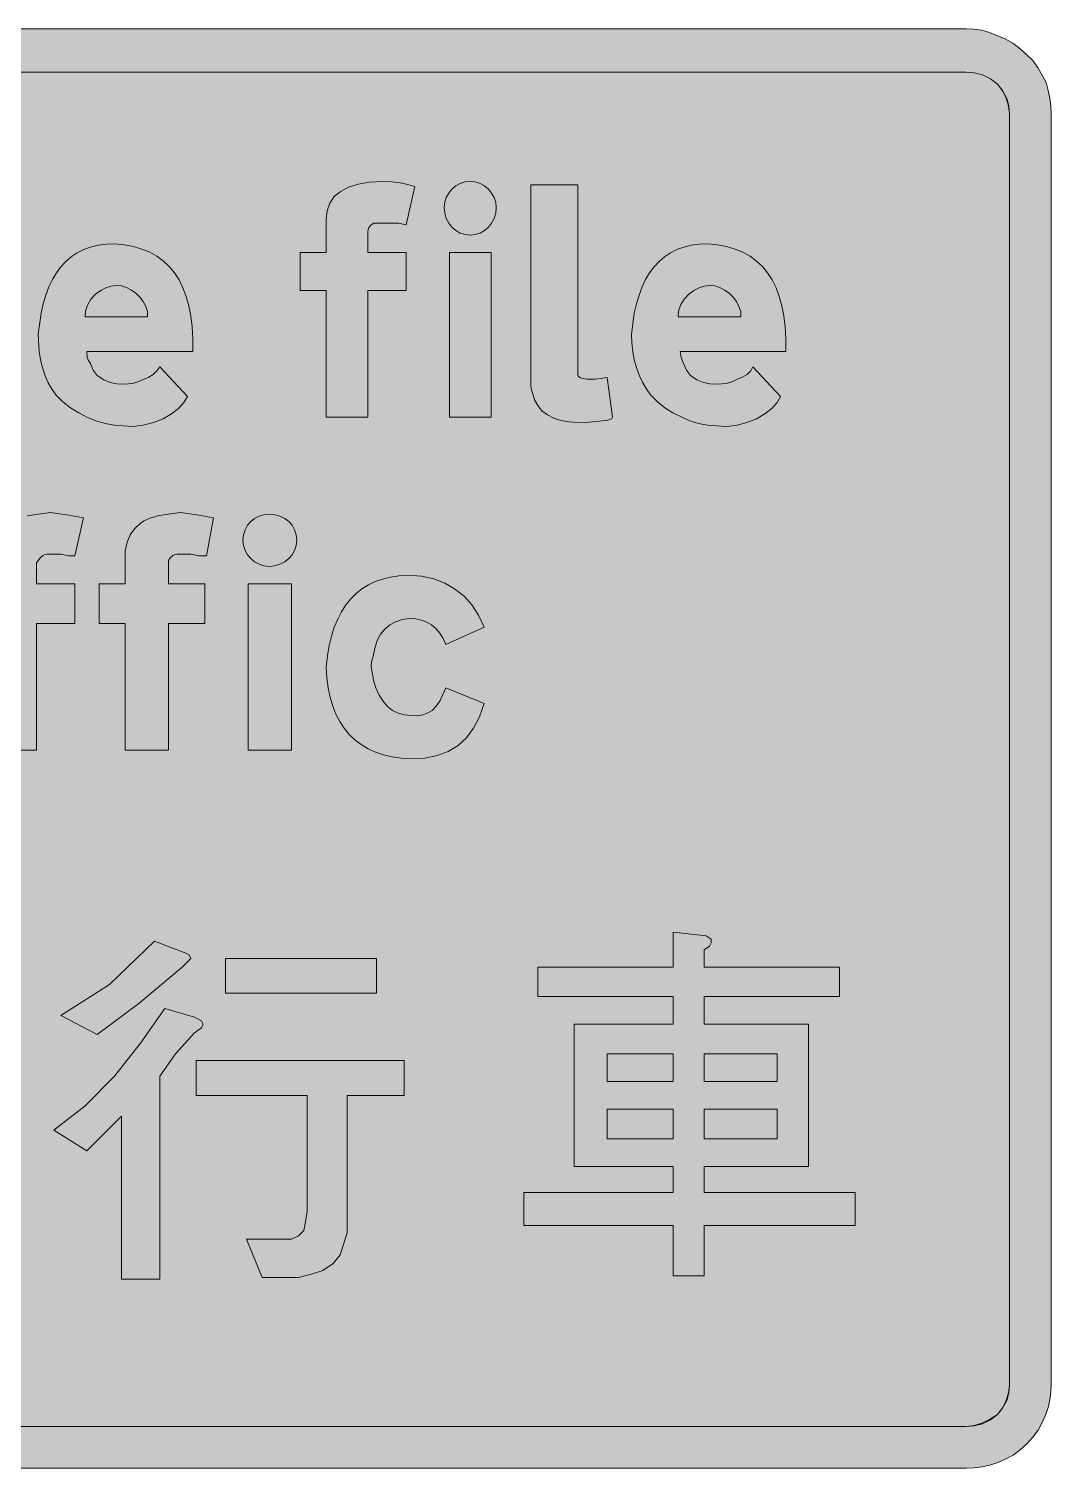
# Model space of a CAD drawing. Header units: metres. Extents: x 102 to 466, y 12 to 261.
# Drawn here: x 289.5 to 466.4, y 12.2 to 261.2 of the extents above; entities that cross this region are included whole.
import ezdxf

# ---------------------------------------------------------------- set-up
doc = ezdxf.new("R2010")
doc.units = ezdxf.units.M
doc.layers.add('FILL_BLACK_000000', color=7, linetype='Continuous', true_color=0x000000)
doc.layers.add('FILL_WHITE_FFFFFF', color=7, linetype='Continuous', true_color=0xffffff)

msp = doc.modelspace()

# ---------------------------------------------------------------- hatches: boundary and pattern name
at = {"layer": 'FILL_BLACK_000000', "true_color": 0x000000}
h = msp.add_hatch(color=7, dxfattribs=at)
h.dxf.hatch_style = 1
h.paths.add_polyline_path([(453, 261.12), (454.35, 260.92), (455.7, 260.55), (457.05, 259.98), (458.4, 259.42), (459.71, 258.67), (460.97, 257.74), (462.15, 256.68), (463.17, 255.68), (464.02, 254.5), (465.45, 251.88), (465.84, 250.53), (466.13, 249.18), (466.29, 247.83), (466.35, 246.48), (466.35, 26.58), (466.29, 25.32), (466.12, 24.02), (465.81, 22.69), (465.37, 21.37), (464.8, 20.06), (464.07, 18.78), (463.19, 17.54), (462.15, 16.38), (460.99, 15.34), (459.75, 14.46), (458.46, 13.73), (457.12, 13.15), (455.76, 12.72), (454.39, 12.41), (453.01, 12.24), (451.65, 12.18), (117.15, 12.18), (115.79, 12.24), (114.41, 12.41), (113.04, 12.72), (111.67, 13.15), (110.34, 13.73), (109.05, 14.46), (107.81, 15.34), (106.65, 16.38), (105.61, 17.54), (104.73, 18.78), (104, 20.06), (103.42, 21.37), (102.99, 22.69), (102.68, 24.02), (102.51, 25.32), (102.45, 26.58), (102.45, 246.48), (102.51, 247.84), (102.68, 249.21), (102.99, 250.58), (103.42, 251.92), (104, 253.22), (104.73, 254.45), (105.61, 255.61), (106.65, 256.68), (107.81, 257.73), (109.05, 258.65), (110.34, 259.42), (111.67, 260.05), (113.04, 260.55), (114.41, 260.9), (115.79, 261.11), (117.15, 261.18), (451.65, 261.18), (453, 261.12)])
h.paths.add_polyline_path([(114.21, 253.1), (112.93, 252.43), (111.82, 251.54), (110.92, 250.47), (110.23, 249.25), (109.8, 247.91), (109.65, 246.48), (109.65, 26.58), (109.77, 25.23), (110.14, 23.92), (110.79, 22.66), (111.75, 21.48), (112.97, 20.52), (114.34, 19.87), (115.76, 19.5), (117.15, 19.38), (451.65, 19.38), (453.04, 19.5), (454.46, 19.87), (455.83, 20.52), (457.05, 21.48), (458.01, 22.66), (458.66, 23.92), (459.03, 25.23), (459.15, 26.58), (459.15, 246.48), (458.96, 247.83), (458.55, 249.18), (457.91, 250.49), (457.05, 251.58), (455.83, 252.54), (454.46, 253.19), (453.04, 253.56), (451.65, 253.68), (117.15, 253.68), (115.62, 253.53), (114.21, 253.1)], flags=16)
h = msp.add_hatch(color=7, dxfattribs=at)
h.dxf.hatch_style = 1
h.paths.add_polyline_path([(340.95, 193.98), (340.95, 215.88), (336.45, 215.88), (336.45, 222.48), (340.95, 222.48), (340.95, 228.18), (341.11, 229.69), (341.59, 231.03), (342.34, 232.15), (343.35, 232.98), (344.81, 233.77), (346.5, 234.33), (348.41, 234.67), (350.55, 234.78), (352.24, 234.72), (353.74, 234.55), (355.06, 234.27), (356.25, 233.88), (354.75, 227.28), (353.44, 227.54), (352.35, 227.58), (349.65, 227.58), (349.2, 227.54), (348.75, 227.28), (348.34, 226.79), (348.2, 226.48), (348.15, 226.08), (348.15, 222.48), (354.75, 222.48), (354.75, 215.88), (348.15, 215.88), (348.15, 193.98), (340.95, 193.98)])
h = msp.add_hatch(color=7, dxfattribs=at)
h.dxf.hatch_style = 1
h.paths.add_polyline_path([(370.26, 229.3), (369.98, 228.39), (369.56, 227.57), (369, 226.87), (368.33, 226.29), (367.57, 225.85), (366.73, 225.58), (365.85, 225.48), (364.97, 225.58), (364.13, 225.85), (363.37, 226.29), (362.7, 226.87), (362.14, 227.57), (361.72, 228.39), (361.44, 229.3), (361.35, 230.28), (361.44, 231.16), (361.72, 232), (362.14, 232.76), (362.7, 233.43), (363.37, 233.99), (364.13, 234.41), (364.97, 234.69), (365.85, 234.78), (366.73, 234.69), (367.57, 234.41), (368.33, 233.99), (369, 233.43), (369.56, 232.76), (369.98, 232), (370.26, 231.16), (370.35, 230.28), (370.26, 229.3)])
h = msp.add_hatch(color=7, dxfattribs=at)
h.dxf.hatch_style = 1
h.paths.add_polyline_path([(384.45, 202.68), (384.45, 202.38), (384.45, 201.48), (384.45, 201.18), (384.63, 200.97), (384.95, 200.8), (385.99, 200.58), (387.53, 200.59), (389.55, 200.88), (390.45, 193.98), (390.34, 193.76), (390, 193.57), (389.44, 193.43), (388.65, 193.38), (386.44, 193.12), (384.45, 193.08), (382.93, 193.16), (381.54, 193.41), (380.29, 193.82), (379.2, 194.39), (378.27, 195.12), (377.53, 195.99), (376.99, 197.01), (376.65, 198.18), (376.39, 198.89), (376.35, 199.38), (376.35, 199.98), (376.35, 234.18), (384.45, 234.18), (384.45, 202.68)])
h = msp.add_hatch(color=7, dxfattribs=at)
h.dxf.hatch_style = 1
h.paths.add_polyline_path([(299.62, 204.33), (299.8, 203.78), (300.15, 203.28), (300.64, 202.12), (301.35, 201.18), (302.47, 200.44), (303.6, 199.98), (304.72, 199.75), (305.85, 199.68), (306.75, 199.74), (307.65, 199.9), (308.55, 200.19), (309.45, 200.58), (310.29, 200.91), (311.02, 201.4), (311.64, 202.01), (312.15, 202.68), (316.95, 197.58), (316.34, 196.51), (315.41, 195.52), (314.21, 194.58), (312.75, 193.68), (311.08, 193.07), (309.3, 192.63), (307.52, 192.41), (305.85, 192.48), (304.27, 192.59), (302.7, 192.89), (301.12, 193.37), (299.55, 193.98), (298.16, 194.72), (296.74, 195.59), (295.37, 196.64), (294.15, 197.88), (293.42, 198.93), (292.8, 200.07), (292.28, 201.28), (291.86, 202.57), (291.55, 203.92), (291.32, 205.35), (291.15, 208.38), (291.64, 211.98), (292.01, 213.61), (292.45, 215.12), (292.98, 216.52), (293.59, 217.8), (294.28, 218.96), (295.05, 220), (295.91, 220.93), (296.85, 221.73), (297.88, 222.42), (299, 222.98), (300.2, 223.41), (301.49, 223.73), (302.88, 223.92), (304.35, 223.98), (306.04, 223.8), (307.61, 223.5), (309.07, 223.07), (310.42, 222.51), (311.66, 221.82), (312.79, 221), (313.8, 220.04), (314.7, 218.96), (315.49, 217.73), (316.16, 216.38), (316.72, 214.89), (317.17, 213.26), (317.51, 211.5), (317.74, 209.6), (317.85, 207.56), (317.85, 205.38), (299.55, 205.38), (299.62, 204.33)])
h.paths.add_polyline_path([(310.05, 211.68), (310.05, 212.28), (309.74, 213.16), (309.29, 214), (308.71, 214.76), (308.02, 215.43), (307.26, 215.99), (306.42, 216.41), (305.55, 216.69), (304.65, 216.78), (303.75, 216.67), (302.85, 216.37), (301.95, 215.89), (301.05, 215.28), (300.26, 214.38), (299.7, 213.48), (299.36, 212.58), (299.25, 211.68), (299.25, 211.38), (310.05, 211.38), (310.05, 211.68)], flags=16)
h = msp.add_hatch(color=7, dxfattribs=at)
h.dxf.hatch_style = 1
h.paths.add_polyline_path([(362.25, 193.98), (362.25, 222.48), (369.45, 222.48), (369.45, 193.98), (362.25, 193.98)])
h = msp.add_hatch(color=7, dxfattribs=at)
h.dxf.hatch_style = 1
h.paths.add_polyline_path([(402.34, 204.33), (402.75, 203.28), (403.24, 202.12), (403.95, 201.18), (405.07, 200.44), (406.2, 199.98), (407.32, 199.75), (408.45, 199.68), (409.39, 199.74), (410.36, 199.9), (411.28, 200.19), (412.05, 200.58), (412.94, 200.91), (413.74, 201.4), (414.37, 202.01), (414.75, 202.68), (419.55, 197.58), (418.94, 196.51), (418.01, 195.52), (416.81, 194.58), (415.35, 193.68), (413.72, 193.07), (412.01, 192.63), (410.25, 192.41), (408.45, 192.48), (406.88, 192.59), (405.34, 192.89), (403.85, 193.37), (402.45, 193.98), (400.93, 194.72), (399.52, 195.59), (398.23, 196.64), (397.05, 197.88), (396.31, 198.93), (395.65, 200.07), (395.08, 201.28), (394.61, 202.57), (394.24, 203.92), (393.97, 205.35), (393.81, 206.83), (393.75, 208.38), (394.24, 211.98), (394.61, 213.61), (395.05, 215.12), (395.58, 216.52), (396.19, 217.8), (396.88, 218.96), (397.65, 220), (398.51, 220.93), (399.45, 221.73), (400.48, 222.42), (401.6, 222.98), (402.8, 223.41), (404.09, 223.73), (405.48, 223.92), (406.95, 223.98), (408.64, 223.8), (410.21, 223.5), (411.67, 223.07), (413.02, 222.51), (414.26, 221.82), (415.39, 221), (416.4, 220.04), (417.3, 218.96), (418.09, 217.73), (418.76, 216.38), (419.32, 214.89), (419.77, 213.26), (420.11, 211.5), (420.34, 209.6), (420.45, 207.56), (420.45, 205.38), (402.15, 205.38), (402.34, 204.33)])
h.paths.add_polyline_path([(412.65, 211.68), (412.65, 212.28), (412.34, 213.16), (411.89, 214), (411.31, 214.76), (410.62, 215.43), (409.86, 215.99), (409.02, 216.41), (408.15, 216.69), (407.25, 216.78), (406.35, 216.67), (405.45, 216.37), (404.55, 215.89), (403.65, 215.28), (402.86, 214.38), (402.3, 213.48), (401.96, 212.58), (401.85, 211.68), (401.85, 211.38), (412.65, 211.38), (412.65, 211.68)], flags=16)
h = msp.add_hatch(color=7, dxfattribs=at)
h.dxf.hatch_style = 1
h.paths.add_polyline_path([(283.65, 136.38), (283.65, 158.28), (279.15, 158.28), (279.15, 165.18), (283.65, 165.18), (283.65, 170.88), (283.82, 172.35), (284.32, 173.62), (285.17, 174.72), (286.35, 175.68), (286.95, 176.09), (287.64, 176.43), (289.24, 176.92), (291.12, 177.24), (293.25, 177.48), (296.44, 177.03), (298.95, 176.58), (297.45, 169.98), (296.36, 170.02), (295.05, 170.28), (292.65, 170.28), (292.25, 170.23), (291.94, 170.09), (291.45, 169.68), (290.85, 168.78), (290.85, 165.18), (297.45, 165.18), (297.45, 158.28), (290.85, 158.28), (290.85, 136.38), (283.65, 136.38)])
h = msp.add_hatch(color=7, dxfattribs=at)
h.dxf.hatch_style = 1
h.paths.add_polyline_path([(306.15, 136.38), (306.15, 158.28), (301.65, 158.28), (301.65, 165.18), (306.15, 165.18), (306.15, 170.88), (306.49, 172.35), (307.05, 173.62), (307.84, 174.72), (308.85, 175.68), (309.45, 176.09), (310.14, 176.43), (311.74, 176.92), (313.62, 177.24), (315.75, 177.48), (318.94, 177.03), (321.45, 176.58), (320.25, 169.98), (318.9, 170.02), (317.55, 170.28), (315.15, 170.28), (314.75, 170.23), (314.44, 170.09), (313.95, 169.68), (313.69, 169.23), (313.65, 168.78), (313.65, 165.18), (319.95, 165.18), (319.95, 158.28), (313.65, 158.28), (313.65, 136.38), (306.15, 136.38)])
h = msp.add_hatch(color=7, dxfattribs=at)
h.dxf.hatch_style = 1
h.paths.add_polyline_path([(335.75, 171.8), (335.48, 170.96), (335.04, 170.2), (334.46, 169.53), (333.76, 168.97), (332.94, 168.55), (332.03, 168.27), (331.05, 168.18), (330.17, 168.27), (329.33, 168.55), (328.57, 168.97), (327.9, 169.53), (327.34, 170.2), (326.92, 170.96), (326.64, 171.8), (326.55, 172.68), (326.64, 173.65), (326.92, 174.52), (327.34, 175.29), (327.9, 175.94), (328.57, 176.47), (329.33, 176.86), (330.17, 177.1), (331.05, 177.18), (332.03, 177.1), (332.94, 176.86), (333.76, 176.47), (334.46, 175.94), (335.04, 175.29), (335.48, 174.52), (335.75, 173.65), (335.85, 172.68), (335.75, 171.8)])
h = msp.add_hatch(color=7, dxfattribs=at)
h.dxf.hatch_style = 1
h.paths.add_polyline_path([(327.45, 136.38), (327.45, 165.18), (334.95, 165.18), (334.95, 136.38), (327.45, 136.38)])
h = msp.add_hatch(color=7, dxfattribs=at)
h.dxf.hatch_style = 1
h.paths.add_polyline_path([(357.41, 166.52), (359.55, 166.04), (361.46, 165.29), (363.15, 164.28), (364.79, 163.04), (366.15, 161.54), (367.28, 159.77), (368.25, 157.68), (361.65, 154.68), (361.16, 155.73), (360.58, 156.65), (359.92, 157.42), (359.17, 158.05), (358.35, 158.55), (357.43, 158.9), (356.43, 159.11), (355.35, 159.18), (354.07, 158.98), (352.93, 158.61), (351.93, 158.07), (351.07, 157.34), (350.36, 156.43), (349.78, 155.34), (349.35, 154.06), (349.05, 152.58), (348.79, 151.68), (348.75, 150.78), (349.05, 148.98), (349.05, 148.68), (349.54, 147.2), (350.12, 145.92), (350.8, 144.84), (351.56, 143.95), (352.43, 143.27), (353.4, 142.77), (354.47, 142.48), (355.65, 142.38), (356.72, 142.31), (357.67, 142.49), (358.52, 142.84), (359.25, 143.28), (360.05, 144.06), (360.68, 145), (361.65, 147.18), (368.25, 144.48), (367.46, 142.17), (366.45, 140.2), (365.21, 138.54), (363.75, 137.2), (362.06, 136.18), (360.15, 135.45), (358.01, 135.02), (355.65, 134.88), (353.96, 135), (352.36, 135.23), (350.87, 135.58), (349.47, 136.06), (348.18, 136.65), (346.99, 137.35), (345.91, 138.18), (344.92, 139.12), (344.05, 140.17), (343.28, 141.35), (342.62, 142.63), (342.07, 144.03), (341.62, 145.55), (341.29, 147.18), (341.06, 148.92), (340.95, 150.78), (341.16, 152.69), (341.47, 154.47), (341.87, 156.12), (342.35, 157.65), (342.93, 159.06), (343.59, 160.35), (344.35, 161.51), (345.19, 162.55), (346.12, 163.48), (347.13, 164.29), (348.24, 164.97), (349.43, 165.55), (350.71, 166), (352.07, 166.34), (353.52, 166.57), (355.05, 166.68), (357.41, 166.52)])
h = msp.add_hatch(color=7, dxfattribs=at)
h.dxf.hatch_style = 1
h.paths.add_polyline_path([(407.55, 103.08), (407.25, 102.48), (406.35, 101.88), (406.35, 98.88), (429.75, 98.88), (429.75, 93.78), (406.35, 93.78), (406.35, 88.98), (424.35, 88.98), (424.35, 64.38), (406.35, 64.38), (406.35, 59.88), (432.45, 59.88), (432.45, 54.18), (406.35, 54.18), (406.35, 45.48), (400.95, 45.48), (400.95, 54.18), (375.15, 54.18), (375.15, 59.88), (400.95, 59.88), (400.95, 64.38), (383.85, 64.38), (383.85, 88.98), (400.95, 88.98), (400.95, 93.78), (377.55, 93.78), (377.55, 98.88), (400.95, 98.88), (400.95, 104.88), (406.65, 104.28), (407.55, 103.68), (407.55, 103.08)])
h.paths.add_polyline_path([(400.95, 79.08), (400.95, 83.88), (389.55, 83.88), (389.55, 79.08), (400.95, 79.08)], flags=16)
h.paths.add_polyline_path([(389.55, 69.18), (400.95, 69.18), (400.95, 74.28), (389.55, 74.28), (389.55, 69.18)], flags=16)
h.paths.add_polyline_path([(406.35, 83.88), (406.35, 79.08), (418.95, 79.08), (418.95, 83.88), (406.35, 83.88)], flags=16)
h.paths.add_polyline_path([(418.95, 74.28), (406.35, 74.28), (406.35, 69.18), (418.95, 69.18), (418.95, 74.28)], flags=16)
h = msp.add_hatch(color=7, dxfattribs=at)
h.dxf.hatch_style = 1
h.paths.add_polyline_path([(303.45, 95.88), (311.25, 103.38), (316.65, 101.28), (317.25, 100.98), (317.55, 100.38), (316.95, 99.78), (316.05, 98.88), (308.55, 92.58), (301.35, 87.18), (295.05, 90.48), (303.45, 95.88)])
h = msp.add_hatch(color=7, dxfattribs=at)
h.dxf.hatch_style = 1
h.paths.add_polyline_path([(349.65, 100.38), (349.65, 94.38), (323.55, 94.38), (323.55, 100.38), (349.65, 100.38)])
h = msp.add_hatch(color=7, dxfattribs=at)
h.dxf.hatch_style = 1
h.paths.add_polyline_path([(299.25, 74.88), (304.35, 79.98), (308.85, 85.68), (313.05, 91.68), (318.15, 90.18), (319.35, 89.58), (319.65, 88.98), (319.35, 88.38), (318.15, 87.48), (314.85, 83.88), (312.15, 79.98), (312.15, 44.88), (305.55, 44.88), (305.55, 73.08), (299.55, 67.08), (293.85, 70.68), (299.25, 74.88)])
h = msp.add_hatch(color=7, dxfattribs=at)
h.dxf.hatch_style = 1
h.paths.add_polyline_path([(318.45, 76.68), (318.45, 82.68), (354.45, 82.68), (354.45, 76.68), (344.55, 76.68), (344.55, 55.38), (344.55, 52.98), (343.95, 50.88), (343.35, 49.08), (342.15, 47.58), (340.35, 46.38), (338.55, 45.78), (336.15, 45.18), (333.45, 45.18), (329.85, 45.18), (327.15, 51.78), (334.95, 51.78), (336.15, 52.38), (337.05, 53.28), (337.35, 54.78), (337.65, 56.58), (337.65, 76.68), (318.45, 76.68)])
at = {"layer": 'FILL_WHITE_FFFFFF', "true_color": 0xffffff}
h = msp.add_hatch(color=7, dxfattribs=at)
h.dxf.hatch_style = 1
h.paths.add_polyline_path([(451.65, 253.68), (453.04, 253.56), (454.46, 253.19), (455.83, 252.54), (457.05, 251.58), (458.01, 250.4), (458.66, 249.14), (459.03, 247.83), (459.15, 246.48), (459.15, 26.58), (458.96, 25.23), (458.55, 23.88), (457.91, 22.57), (457.05, 21.48), (455.7, 20.62), (454.35, 19.98), (453, 19.57), (451.65, 19.38), (117.15, 19.38), (115.76, 19.5), (114.34, 19.87), (112.97, 20.52), (111.75, 21.48), (110.79, 22.66), (110.14, 23.92), (109.77, 25.23), (109.65, 26.58), (109.65, 246.48), (109.8, 247.91), (110.23, 249.25), (110.92, 250.47), (111.82, 251.54), (112.93, 252.43), (114.21, 253.1), (115.62, 253.53), (117.15, 253.68), (451.65, 253.68)])

# ---------------------------------------------------------------- linework, layer by layer
at = {"layer": 'FILL_BLACK_000000', "lineweight": 0, "true_color": 0x000000}
for points in [[(117.15, 261.18), (451.65, 261.18), (453, 261.12), (454.35, 260.92), (455.7, 260.55), (457.05, 259.98), (458.4, 259.42), (459.71, 258.67), (460.97, 257.74), (462.15, 256.68), (463.17, 255.68), (464.02, 254.5), (465.45, 251.88), (465.84, 250.53), (466.13, 249.18), (466.29, 247.83), (466.35, 246.48), (466.35, 26.58), (466.29, 25.32), (466.12, 24.02), (465.81, 22.69), (465.37, 21.37), (464.8, 20.06), (464.07, 18.78), (463.19, 17.54), (462.15, 16.38), (460.99, 15.34), (459.75, 14.46), (458.46, 13.73), (457.12, 13.15), (455.76, 12.72), (454.39, 12.41), (453.01, 12.24), (451.65, 12.18), (117.15, 12.18)], [(117.15, 19.38), (451.65, 19.38), (453.04, 19.5), (454.46, 19.87), (455.83, 20.52), (457.05, 21.48), (458.01, 22.66), (458.66, 23.92), (459.03, 25.23), (459.15, 26.58), (459.15, 246.48), (458.96, 247.83), (458.55, 249.18), (457.91, 250.49), (457.05, 251.58), (455.83, 252.54), (454.46, 253.19), (453.04, 253.56), (451.65, 253.68), (117.15, 253.68)], [(289.24, 176.92), (291.12, 177.24), (293.25, 177.48), (296.44, 177.03), (298.95, 176.58), (297.45, 169.98), (296.36, 170.02), (295.05, 170.28), (292.65, 170.28), (292.25, 170.23), (291.94, 170.09), (291.45, 169.68), (290.85, 168.78), (290.85, 165.18), (297.45, 165.18), (297.45, 158.28), (290.85, 158.28), (290.85, 136.38), (283.65, 136.38)]]:
    msp.add_lwpolyline(points, dxfattribs=at)
for points in [[(340.95, 193.98), (340.95, 215.88), (336.45, 215.88), (336.45, 222.48), (340.95, 222.48), (340.95, 228.18), (341.11, 229.69), (341.59, 231.03), (342.34, 232.15), (343.35, 232.98), (344.81, 233.77), (346.5, 234.33), (348.41, 234.67), (350.55, 234.78), (352.24, 234.72), (353.74, 234.55), (355.06, 234.27), (356.25, 233.88), (354.75, 227.28), (353.44, 227.54), (352.35, 227.58), (349.65, 227.58), (349.2, 227.54), (348.75, 227.28), (348.34, 226.79), (348.2, 226.48), (348.15, 226.08), (348.15, 222.48), (354.75, 222.48), (354.75, 215.88), (348.15, 215.88), (348.15, 193.98)], [(370.26, 229.3), (369.98, 228.39), (369.56, 227.57), (369, 226.87), (368.33, 226.29), (367.57, 225.85), (366.73, 225.58), (365.85, 225.48), (364.97, 225.58), (364.13, 225.85), (363.37, 226.29), (362.7, 226.87), (362.14, 227.57), (361.72, 228.39), (361.44, 229.3), (361.35, 230.28), (361.44, 231.16), (361.72, 232), (362.14, 232.76), (362.7, 233.43), (363.37, 233.99), (364.13, 234.41), (364.97, 234.69), (365.85, 234.78), (366.73, 234.69), (367.57, 234.41), (368.33, 233.99), (369, 233.43), (369.56, 232.76), (369.98, 232), (370.26, 231.16), (370.35, 230.28)], [(384.45, 202.68), (384.45, 202.38), (384.45, 201.48), (384.45, 201.18), (384.63, 200.97), (384.95, 200.8), (385.99, 200.58), (387.53, 200.59), (389.55, 200.88), (390.45, 193.98), (390.34, 193.76), (390, 193.57), (389.44, 193.43), (388.65, 193.38), (386.44, 193.12), (384.45, 193.08), (382.93, 193.16), (381.54, 193.41), (380.29, 193.82), (379.2, 194.39), (378.27, 195.12), (377.53, 195.99), (376.99, 197.01), (376.65, 198.18), (376.39, 198.89), (376.35, 199.38), (376.35, 199.98), (376.35, 234.18), (384.45, 234.18)], [(299.62, 204.33), (299.8, 203.78), (300.15, 203.28), (300.64, 202.12), (301.35, 201.18), (302.47, 200.44), (303.6, 199.98), (304.72, 199.75), (305.85, 199.68), (306.75, 199.74), (307.65, 199.9), (308.55, 200.19), (309.45, 200.58), (310.29, 200.91), (311.02, 201.4), (311.64, 202.01), (312.15, 202.68), (316.95, 197.58), (316.34, 196.51), (315.41, 195.52), (314.21, 194.58), (312.75, 193.68), (311.08, 193.07), (309.3, 192.63), (307.52, 192.41), (305.85, 192.48), (304.27, 192.59), (302.7, 192.89), (301.12, 193.37), (299.55, 193.98), (298.16, 194.72), (296.74, 195.59), (295.37, 196.64), (294.15, 197.88), (293.42, 198.93), (292.8, 200.07), (292.28, 201.28), (291.86, 202.57), (291.55, 203.92), (291.32, 205.35), (291.15, 208.38), (291.64, 211.98), (292.01, 213.61), (292.45, 215.12), (292.98, 216.52), (293.59, 217.8), (294.28, 218.96), (295.05, 220), (295.91, 220.93), (296.85, 221.73), (297.88, 222.42), (299, 222.98), (300.2, 223.41), (301.49, 223.73), (302.88, 223.92), (304.35, 223.98), (306.04, 223.8), (307.61, 223.5), (309.07, 223.07), (310.42, 222.51), (311.66, 221.82), (312.79, 221), (313.8, 220.04), (314.7, 218.96), (315.49, 217.73), (316.16, 216.38), (316.72, 214.89), (317.17, 213.26), (317.51, 211.5), (317.74, 209.6), (317.85, 207.56), (317.85, 205.38), (299.55, 205.38)], [(362.25, 193.98), (362.25, 222.48), (369.45, 222.48), (369.45, 193.98)], [(402.34, 204.33), (402.75, 203.28), (403.24, 202.12), (403.95, 201.18), (405.07, 200.44), (406.2, 199.98), (407.32, 199.75), (408.45, 199.68), (409.39, 199.74), (410.36, 199.9), (411.28, 200.19), (412.05, 200.58), (412.94, 200.91), (413.74, 201.4), (414.37, 202.01), (414.75, 202.68), (419.55, 197.58), (418.94, 196.51), (418.01, 195.52), (416.81, 194.58), (415.35, 193.68), (413.72, 193.07), (412.01, 192.63), (410.25, 192.41), (408.45, 192.48), (406.88, 192.59), (405.34, 192.89), (403.85, 193.37), (402.45, 193.98), (400.93, 194.72), (399.52, 195.59), (398.23, 196.64), (397.05, 197.88), (396.31, 198.93), (395.65, 200.07), (395.08, 201.28), (394.61, 202.57), (394.24, 203.92), (393.97, 205.35), (393.81, 206.83), (393.75, 208.38), (394.24, 211.98), (394.61, 213.61), (395.05, 215.12), (395.58, 216.52), (396.19, 217.8), (396.88, 218.96), (397.65, 220), (398.51, 220.93), (399.45, 221.73), (400.48, 222.42), (401.6, 222.98), (402.8, 223.41), (404.09, 223.73), (405.48, 223.92), (406.95, 223.98), (408.64, 223.8), (410.21, 223.5), (411.67, 223.07), (413.02, 222.51), (414.26, 221.82), (415.39, 221), (416.4, 220.04), (417.3, 218.96), (418.09, 217.73), (418.76, 216.38), (419.32, 214.89), (419.77, 213.26), (420.11, 211.5), (420.34, 209.6), (420.45, 207.56), (420.45, 205.38), (402.15, 205.38)], [(310.05, 211.68), (310.05, 212.28), (309.74, 213.16), (309.29, 214), (308.71, 214.76), (308.02, 215.43), (307.26, 215.99), (306.42, 216.41), (305.55, 216.69), (304.65, 216.78), (303.75, 216.67), (302.85, 216.37), (301.95, 215.89), (301.05, 215.28), (300.26, 214.38), (299.7, 213.48), (299.36, 212.58), (299.25, 211.68), (299.25, 211.38), (310.05, 211.38)], [(412.65, 211.68), (412.65, 212.28), (412.34, 213.16), (411.89, 214), (411.31, 214.76), (410.62, 215.43), (409.86, 215.99), (409.02, 216.41), (408.15, 216.69), (407.25, 216.78), (406.35, 216.67), (405.45, 216.37), (404.55, 215.89), (403.65, 215.28), (402.86, 214.38), (402.3, 213.48), (401.96, 212.58), (401.85, 211.68), (401.85, 211.38), (412.65, 211.38)], [(306.15, 136.38), (306.15, 158.28), (301.65, 158.28), (301.65, 165.18), (306.15, 165.18), (306.15, 170.88), (306.49, 172.35), (307.05, 173.62), (307.84, 174.72), (308.85, 175.68), (309.45, 176.09), (310.14, 176.43), (311.74, 176.92), (313.62, 177.24), (315.75, 177.48), (318.94, 177.03), (321.45, 176.58), (320.25, 169.98), (318.9, 170.02), (317.55, 170.28), (315.15, 170.28), (314.75, 170.23), (314.44, 170.09), (313.95, 169.68), (313.69, 169.23), (313.65, 168.78), (313.65, 165.18), (319.95, 165.18), (319.95, 158.28), (313.65, 158.28), (313.65, 136.38)], [(335.75, 171.8), (335.48, 170.96), (335.04, 170.2), (334.46, 169.53), (333.76, 168.97), (332.94, 168.55), (332.03, 168.27), (331.05, 168.18), (330.17, 168.27), (329.33, 168.55), (328.57, 168.97), (327.9, 169.53), (327.34, 170.2), (326.92, 170.96), (326.64, 171.8), (326.55, 172.68), (326.64, 173.65), (326.92, 174.52), (327.34, 175.29), (327.9, 175.94), (328.57, 176.47), (329.33, 176.86), (330.17, 177.1), (331.05, 177.18), (332.03, 177.1), (332.94, 176.86), (333.76, 176.47), (334.46, 175.94), (335.04, 175.29), (335.48, 174.52), (335.75, 173.65), (335.85, 172.68)], [(327.45, 136.38), (327.45, 165.18), (334.95, 165.18), (334.95, 136.38)], [(357.41, 166.52), (359.55, 166.04), (361.46, 165.29), (363.15, 164.28), (364.79, 163.04), (366.15, 161.54), (367.28, 159.77), (368.25, 157.68), (361.65, 154.68), (361.16, 155.73), (360.58, 156.65), (359.92, 157.42), (359.17, 158.05), (358.35, 158.55), (357.43, 158.9), (356.43, 159.11), (355.35, 159.18), (354.07, 158.98), (352.93, 158.61), (351.93, 158.07), (351.07, 157.34), (350.36, 156.43), (349.78, 155.34), (349.35, 154.06), (349.05, 152.58), (348.79, 151.68), (348.75, 150.78), (349.05, 148.98), (349.05, 148.68), (349.54, 147.2), (350.12, 145.92), (350.8, 144.84), (351.56, 143.95), (352.43, 143.27), (353.4, 142.77), (354.47, 142.48), (355.65, 142.38), (356.72, 142.31), (357.67, 142.49), (358.52, 142.84), (359.25, 143.28), (360.05, 144.06), (360.68, 145), (361.65, 147.18), (368.25, 144.48), (367.46, 142.17), (366.45, 140.2), (365.21, 138.54), (363.75, 137.2), (362.06, 136.18), (360.15, 135.45), (358.01, 135.02), (355.65, 134.88), (353.96, 135), (352.36, 135.23), (350.87, 135.58), (349.47, 136.06), (348.18, 136.65), (346.99, 137.35), (345.91, 138.18), (344.92, 139.12), (344.05, 140.17), (343.28, 141.35), (342.62, 142.63), (342.07, 144.03), (341.62, 145.55), (341.29, 147.18), (341.06, 148.92), (340.95, 150.78), (341.16, 152.69), (341.47, 154.47), (341.87, 156.12), (342.35, 157.65), (342.93, 159.06), (343.59, 160.35), (344.35, 161.51), (345.19, 162.55), (346.12, 163.48), (347.13, 164.29), (348.24, 164.97), (349.43, 165.55), (350.71, 166), (352.07, 166.34), (353.52, 166.57), (355.05, 166.68)], [(407.55, 103.08), (407.25, 102.48), (406.35, 101.88), (406.35, 98.88), (429.75, 98.88), (429.75, 93.78), (406.35, 93.78), (406.35, 88.98), (424.35, 88.98), (424.35, 64.38), (406.35, 64.38), (406.35, 59.88), (432.45, 59.88), (432.45, 54.18), (406.35, 54.18), (406.35, 45.48), (400.95, 45.48), (400.95, 54.18), (375.15, 54.18), (375.15, 59.88), (400.95, 59.88), (400.95, 64.38), (383.85, 64.38), (383.85, 88.98), (400.95, 88.98), (400.95, 93.78), (377.55, 93.78), (377.55, 98.88), (400.95, 98.88), (400.95, 104.88), (406.65, 104.28), (407.55, 103.68)], [(303.45, 95.88), (311.25, 103.38), (316.65, 101.28), (317.25, 100.98), (317.55, 100.38), (316.95, 99.78), (316.05, 98.88), (308.55, 92.58), (301.35, 87.18), (295.05, 90.48)], [(349.65, 100.38), (349.65, 94.38), (323.55, 94.38), (323.55, 100.38)], [(299.25, 74.88), (304.35, 79.98), (308.85, 85.68), (313.05, 91.68), (318.15, 90.18), (319.35, 89.58), (319.65, 88.98), (319.35, 88.38), (318.15, 87.48), (314.85, 83.88), (312.15, 79.98), (312.15, 44.88), (305.55, 44.88), (305.55, 73.08), (299.55, 67.08), (293.85, 70.68)], [(318.45, 76.68), (318.45, 82.68), (354.45, 82.68), (354.45, 76.68), (344.55, 76.68), (344.55, 55.38), (344.55, 52.98), (343.95, 50.88), (343.35, 49.08), (342.15, 47.58), (340.35, 46.38), (338.55, 45.78), (336.15, 45.18), (333.45, 45.18), (329.85, 45.18), (327.15, 51.78), (334.95, 51.78), (336.15, 52.38), (337.05, 53.28), (337.35, 54.78), (337.65, 56.58), (337.65, 76.68)], [(400.95, 79.08), (400.95, 83.88), (389.55, 83.88), (389.55, 79.08)], [(406.35, 83.88), (406.35, 79.08), (418.95, 79.08), (418.95, 83.88)], [(389.55, 69.18), (400.95, 69.18), (400.95, 74.28), (389.55, 74.28)], [(418.95, 74.28), (406.35, 74.28), (406.35, 69.18), (418.95, 69.18)]]:
    msp.add_lwpolyline(points, close=True, dxfattribs=at)
at = {"layer": 'FILL_WHITE_FFFFFF', "lineweight": 0, "true_color": 0xffffff}
msp.add_lwpolyline([(117.15, 253.68), (451.65, 253.68), (453.04, 253.56), (454.46, 253.19), (455.83, 252.54), (457.05, 251.58), (458.01, 250.4), (458.66, 249.14), (459.03, 247.83), (459.15, 246.48), (459.15, 26.58), (458.96, 25.23), (458.55, 23.88), (457.91, 22.57), (457.05, 21.48), (455.7, 20.62), (454.35, 19.98), (453, 19.57), (451.65, 19.38), (117.15, 19.38)], dxfattribs=at)

doc.saveas('drawing.dxf')
